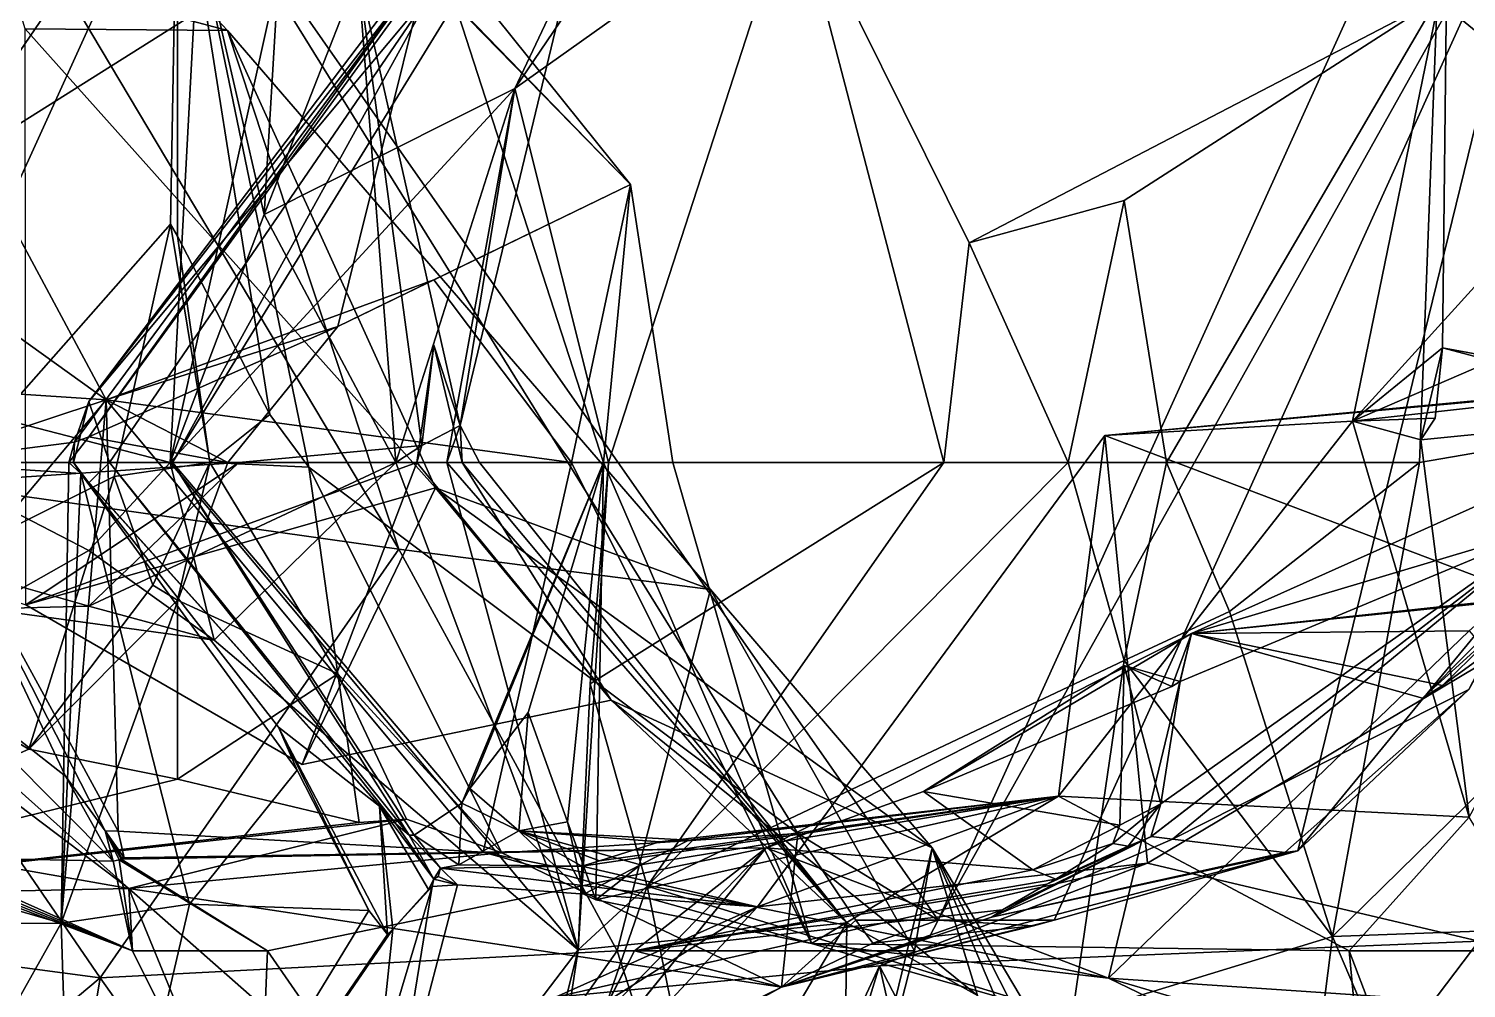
# Model space of a CAD drawing. Extents: x 290083 to 295691, y 4553739 to 4561622.
# Drawn here: x 294214.6 to 294267, y 4559386.6 to 4559421.6 of the extents above; entities that cross this region are included whole.
import ezdxf

# ---------------------------------------------------------------- set-up
doc = ezdxf.new("R2010")
doc.units = 0
doc.layers.add('Au_ppm_Pref_-_0_3', color=7, linetype='CONTINUOUS')

msp = doc.modelspace()

# ---------------------------------------------------------------- linework, layer by layer
at = {"layer": 'Au_ppm_Pref_-_0_3'}
for points in [[(294215.853, 4559423.183, 1800.197), (294221.823, 4559421.586, 1805.555), (294210.916, 4559433.19, 1805.555)], [(294221.823, 4559421.586, 1805.555), (294214.439, 4559421.644, 1810.404), (294210.916, 4559433.19, 1805.555)], [(294220, 4559428.816, 1906.658), (294206.838, 4559399.903, 1905.367), (294170, 4559428.816, 1916.379)], [(294220, 4559428.816, 1906.658), (294219.748, 4559414.523, 1904.804), (294206.838, 4559399.903, 1905.367)], [(294220, 4559428.816, 1906.658), (294220, 4559414.077, 1904.695), (294219.748, 4559414.523, 1904.804)], [(294224.793, 4559405.659, 1902.555), (294223.371, 4559407.579, 1903.114), (294220, 4559428.816, 1906.658)], [(294220, 4559428.816, 1906.658), (294223.371, 4559407.579, 1903.114), (294220, 4559414.077, 1904.695)], [(294220, 4559428.816, 1906.658), (294242.645, 4559392.284, 1896.98), (294224.793, 4559405.659, 1902.555)], [(294247.769, 4559389.131, 1895.47), (294242.645, 4559392.284, 1896.98), (294220, 4559428.816, 1906.658)], [(294220, 4559428.816, 1906.658), (294265.766, 4559428.816, 1895.47), (294247.769, 4559389.131, 1895.47)], [(294252.001, 4559389.131, 1894.571), (294247.769, 4559389.131, 1895.47), (294270, 4559428.816, 1894.435)], [(294247.769, 4559389.131, 1895.47), (294265.766, 4559428.816, 1895.47), (294270, 4559428.816, 1894.435)], [(294260.903, 4559391.661, 1892.913), (294252.001, 4559389.131, 1894.571), (294270, 4559428.816, 1894.435)], [(294270, 4559402.717, 1892.008), (294260.903, 4559391.661, 1892.913), (294270, 4559428.816, 1894.435)], [(294242.509, 4559426.713, 1834.443), (294232.314, 4559419.468, 1829.312), (294235.736, 4559405.824, 1832.247)], [(294232.314, 4559419.468, 1829.312), (294242.509, 4559426.713, 1834.443), (294235.141, 4559423.642, 1829.312)], [(294242.509, 4559426.713, 1834.443), (294235.736, 4559405.824, 1832.247), (294247.976, 4559405.824, 1835.251)], [(294265.99, 4559422.731, 1836.152), (294242.509, 4559426.713, 1834.443), (294248.899, 4559413.832, 1835.251)], [(294242.509, 4559426.713, 1834.443), (294247.976, 4559405.824, 1835.251), (294248.899, 4559413.832, 1835.251)], [(294266.178, 4559410.002, 1866.853), (294266.334, 4559424.13, 1871.13), (294262.899, 4559407.326, 1865.071)], [(294277.709, 4559423.642, 1864.4), (294262.899, 4559407.326, 1865.071), (294266.334, 4559424.13, 1871.13)], [(294274.899, 4559408.4, 1868.981), (294266.334, 4559424.13, 1871.13), (294266.178, 4559410.002, 1866.853)], [(294279.608, 4559407.946, 1870.254), (294266.334, 4559424.13, 1871.13), (294274.899, 4559408.4, 1868.981)], [(294291.969, 4559423.235, 1871.743), (294266.334, 4559424.13, 1871.13), (294279.608, 4559407.946, 1870.254)], [(294215.853, 4559423.183, 1800.197), (294192.94, 4559422.712, 1800.573), (294204.139, 4559406.035, 1799.879)], [(294215.853, 4559423.183, 1800.197), (294204.139, 4559406.035, 1799.879), (294228.086, 4559402.666, 1801.27)], [(294221.823, 4559421.586, 1805.555), (294215.853, 4559423.183, 1800.197), (294228.086, 4559402.666, 1801.27)], [(294228.864, 4559423.642, 1864.948), (294216.24, 4559406.565, 1864.948), (294216.764, 4559406.756, 1865.259)], [(294228.864, 4559423.642, 1864.948), (294216.764, 4559408.046, 1864.207), (294216.24, 4559406.565, 1864.948)], [(294228.864, 4559423.642, 1864.948), (294216.764, 4559406.756, 1865.259), (294229.047, 4559423.642, 1865.097)], [(294229.047, 4559423.642, 1865.097), (294216.764, 4559406.756, 1865.259), (294225.851, 4559410.79, 1870.887)], [(294228.864, 4559423.642, 1864.948), (294228.579, 4559423.642, 1864.578), (294216.764, 4559408.046, 1864.207)], [(294229.363, 4559423.13, 1864.777), (294216.764, 4559408.046, 1864.207), (294228.579, 4559423.642, 1864.578)], [(294223.691, 4559423.642, 1831.986), (294220.612, 4559422.189, 1835.398), (294219.735, 4559405.824, 1830.713)], [(294223.691, 4559423.642, 1831.986), (294219.735, 4559405.824, 1830.713), (294223.165, 4559414.877, 1829.312)], [(294223.691, 4559423.642, 1831.986), (294223.165, 4559414.877, 1829.312), (294221.15, 4559423.642, 1829.312)], [(294221.15, 4559423.642, 1829.312), (294223.165, 4559414.877, 1829.312), (294226.599, 4559423.642, 1828.009)], [(294226.599, 4559423.642, 1828.009), (294223.165, 4559414.877, 1829.312), (294227.974, 4559405.824, 1824.027)], [(294229.047, 4559423.642, 1865.097), (294225.851, 4559410.79, 1870.887), (294236.534, 4559415.965, 1870.887)], [(294230.317, 4559407.173, 1823.373), (294234.282, 4559423.642, 1826.993), (294226.599, 4559423.642, 1828.009)], [(294230.317, 4559407.173, 1823.373), (294226.599, 4559423.642, 1828.009), (294228.926, 4559406.442, 1823.373)], [(294226.599, 4559423.642, 1828.009), (294227.974, 4559405.824, 1824.027), (294228.926, 4559406.442, 1823.373)], [(294229.047, 4559423.642, 1865.097), (294236.534, 4559415.965, 1870.887), (294230.381, 4559423.642, 1865.428)], [(294230.124, 4559422.565, 1864.948), (294230.381, 4559423.642, 1865.428), (294236.534, 4559415.965, 1870.887)], [(294230.317, 4559407.173, 1823.373), (294232.314, 4559419.468, 1829.312), (294234.282, 4559423.642, 1826.993)], [(294234.282, 4559423.642, 1826.993), (294232.314, 4559419.468, 1829.312), (294235.141, 4559423.642, 1829.312)], [(294262.899, 4559407.326, 1865.071), (294277.709, 4559423.642, 1864.4), (294278.672, 4559414.149, 1860.25)], [(294282.9, 4559408.845, 1833.967), (294290.762, 4559423.642, 1837.019), (294265.99, 4559422.731, 1836.152)], [(294229.363, 4559423.13, 1864.777), (294217.516, 4559405.824, 1864.593), (294216.764, 4559408.046, 1864.207)], [(294229.363, 4559423.13, 1864.777), (294219.82, 4559405.824, 1864.948), (294217.516, 4559405.824, 1864.593)], [(294229.363, 4559423.13, 1864.777), (294230.124, 4559422.565, 1864.948), (294219.82, 4559405.824, 1864.948)], [(294248.899, 4559413.832, 1835.251), (294254.561, 4559415.387, 1838.439), (294265.99, 4559422.731, 1836.152)], [(294254.561, 4559415.387, 1838.439), (294256.103, 4559405.824, 1835.978), (294265.99, 4559422.731, 1836.152)], [(294265.99, 4559422.731, 1836.152), (294256.103, 4559405.824, 1835.978), (294265.342, 4559405.824, 1835.251)], [(294282.9, 4559408.845, 1833.967), (294265.99, 4559422.731, 1836.152), (294265.342, 4559405.824, 1835.251)], [(294201.913, 4559410.436, 1834.748), (294220.612, 4559422.189, 1835.398), (294204.113, 4559421.649, 1840.838)], [(294201.913, 4559410.436, 1834.748), (294219.735, 4559405.824, 1830.713), (294220.612, 4559422.189, 1835.398)], [(294230.124, 4559422.565, 1864.948), (294235.554, 4559405.824, 1867.969), (294219.82, 4559405.824, 1864.948)], [(294230.124, 4559422.565, 1864.948), (294236.534, 4559415.965, 1870.887), (294235.554, 4559405.824, 1867.969)], [(294229.419, 4559404.897, 1811.51), (294214.465, 4559400.635, 1817.395), (294214.439, 4559421.644, 1810.404)], [(294229.419, 4559404.897, 1811.51), (294214.439, 4559421.644, 1810.404), (294221.823, 4559421.586, 1805.555)], [(294229.419, 4559404.897, 1811.51), (294221.823, 4559421.586, 1805.555), (294239.458, 4559401.195, 1806.534)], [(294239.458, 4559401.195, 1806.534), (294221.823, 4559421.586, 1805.555), (294228.086, 4559402.666, 1801.27)], [(294217.393, 4559408.108, 1876.871), (294194.503, 4559409.634, 1875.82), (294198.917, 4559421.367, 1878.319)], [(294198.917, 4559421.367, 1878.319), (294210.23, 4559421.453, 1883.705), (294217.393, 4559408.108, 1876.871)], [(294217.393, 4559408.108, 1876.871), (294210.23, 4559421.453, 1883.705), (294210.491, 4559405.824, 1883.846)], [(294219.735, 4559405.824, 1830.713), (294235.736, 4559405.824, 1832.247), (294232.314, 4559419.468, 1829.312)], [(294219.735, 4559405.824, 1830.713), (294232.314, 4559419.468, 1829.312), (294223.165, 4559414.877, 1829.312)], [(294232.314, 4559419.468, 1829.312), (294227.974, 4559405.824, 1824.027), (294223.165, 4559414.877, 1829.312)], [(294232.314, 4559419.468, 1829.312), (294229.837, 4559405.824, 1823.596), (294227.974, 4559405.824, 1824.027)], [(294230.317, 4559407.173, 1823.373), (294229.837, 4559405.824, 1823.596), (294232.314, 4559419.468, 1829.312)], [(294229.363, 4559412.49, 1873.109), (294236.534, 4559415.965, 1870.887), (294225.851, 4559410.79, 1870.887)], [(294234.382, 4559405.824, 1873.253), (294236.534, 4559415.965, 1870.887), (294229.363, 4559412.49, 1873.109)], [(294234.382, 4559405.824, 1873.253), (294238.089, 4559405.824, 1870.887), (294236.534, 4559415.965, 1870.887)], [(294238.089, 4559405.824, 1870.887), (294235.554, 4559405.824, 1867.969), (294236.534, 4559415.965, 1870.887)], [(294254.561, 4559415.387, 1838.439), (294248.899, 4559413.832, 1835.251), (294252.515, 4559405.824, 1836.216)], [(294256.103, 4559405.824, 1835.978), (294254.561, 4559415.387, 1838.439), (294252.515, 4559405.824, 1836.216)], [(294219.748, 4559414.523, 1904.804), (294217.69, 4559405.309, 1903.977), (294206.838, 4559399.903, 1905.367)], [(294217.69, 4559405.309, 1903.977), (294219.748, 4559414.523, 1904.804), (294221.185, 4559405.824, 1902.668)], [(294221.185, 4559405.824, 1902.668), (294219.748, 4559414.523, 1904.804), (294220, 4559414.077, 1904.695)], [(294223.371, 4559407.579, 1903.114), (294221.185, 4559405.824, 1902.668), (294220, 4559414.077, 1904.695)], [(294248.899, 4559413.832, 1835.251), (294247.976, 4559405.824, 1835.251), (294252.515, 4559405.824, 1836.216)], [(294278.672, 4559414.149, 1860.25), (294277.533, 4559408.978, 1858.777), (294262.899, 4559407.326, 1865.071)], [(294217.393, 4559408.108, 1876.871), (294234.382, 4559405.824, 1873.253), (294229.363, 4559412.49, 1873.109)], [(294217.393, 4559408.108, 1876.871), (294229.363, 4559412.49, 1873.109), (294225.851, 4559410.79, 1870.887)], [(294221.839, 4559405.824, 1870.887), (294225.851, 4559410.79, 1870.887), (294216.764, 4559406.756, 1865.259)], [(294217.393, 4559408.108, 1876.871), (294225.851, 4559410.79, 1870.887), (294221.839, 4559405.824, 1870.887)], [(294201.913, 4559410.436, 1834.748), (294210.548, 4559405.824, 1832.242), (294219.735, 4559405.824, 1830.713)], [(294228.926, 4559406.442, 1823.373), (294228.74, 4559405.824, 1823.079), (294229.363, 4559410.108, 1821.945)], [(294229.363, 4559410.108, 1821.945), (294228.74, 4559405.824, 1823.079), (294230.39, 4559405.824, 1822.888)], [(294230.317, 4559407.173, 1823.373), (294228.926, 4559406.442, 1823.373), (294229.363, 4559410.108, 1821.945)], [(294230.317, 4559407.173, 1823.373), (294229.363, 4559410.108, 1821.945), (294230.39, 4559405.824, 1822.888)], [(294217.393, 4559408.108, 1876.871), (294204.164, 4559392.381, 1875.368), (294194.503, 4559409.634, 1875.82)], [(294265.914, 4559407.438, 1866.006), (294266.178, 4559410.002, 1866.853), (294262.899, 4559407.326, 1865.071)], [(294265.39, 4559406.646, 1865.996), (294275.159, 4559407.619, 1868.906), (294266.178, 4559410.002, 1866.853)], [(294266.178, 4559410.002, 1866.853), (294265.914, 4559407.438, 1866.006), (294265.39, 4559406.646, 1865.996)], [(294266.178, 4559410.002, 1866.853), (294275.159, 4559407.619, 1868.906), (294274.899, 4559408.4, 1868.981)], [(294278.699, 4559409.121, 1858.046), (294280.445, 4559409.306, 1857.525), (294253.852, 4559406.81, 1858.859)], [(294253.852, 4559406.81, 1858.859), (294280.445, 4559409.306, 1857.525), (294270.819, 4559400.385, 1854.74)], [(294253.852, 4559406.81, 1858.859), (294277.533, 4559408.978, 1858.777), (294278.699, 4559409.121, 1858.046)], [(294262.899, 4559407.326, 1865.071), (294277.533, 4559408.978, 1858.777), (294253.852, 4559406.81, 1858.859)], [(294257.019, 4559399.58, 1883.688), (294270.834, 4559401.073, 1884.398), (294277.285, 4559408.658, 1882.143)], [(294267.16, 4559399.684, 1878.873), (294257.019, 4559399.58, 1883.688), (294277.285, 4559408.658, 1882.143)], [(294282.9, 4559408.845, 1833.967), (294262.163, 4559388.531, 1833.909), (294280.159, 4559389.186, 1830.773)], [(294262.163, 4559388.531, 1833.909), (294282.9, 4559408.845, 1833.967), (294265.342, 4559405.824, 1835.251)], [(294217.393, 4559408.108, 1876.871), (294215.754, 4559389.017, 1870.749), (294204.164, 4559392.381, 1875.368)], [(294210.491, 4559405.824, 1883.846), (294217.841, 4559392.37, 1882.996), (294217.393, 4559408.108, 1876.871)], [(294217.393, 4559408.108, 1876.871), (294221.839, 4559405.824, 1870.887), (294215.754, 4559389.017, 1870.749)], [(294216.24, 4559406.565, 1864.948), (294216.764, 4559408.046, 1864.207), (294216.201, 4559405.824, 1864.683)], [(294216.764, 4559408.046, 1864.207), (294217.516, 4559405.824, 1864.593), (294216.201, 4559405.824, 1864.683)], [(294217.841, 4559392.37, 1882.996), (294231.16, 4559391.611, 1877.181), (294217.393, 4559408.108, 1876.871)], [(294217.393, 4559408.108, 1876.871), (294231.16, 4559391.611, 1877.181), (294234.382, 4559405.824, 1873.253)], [(294224.793, 4559405.659, 1902.555), (294221.185, 4559405.824, 1902.668), (294223.371, 4559407.579, 1903.114)], [(294265.39, 4559406.646, 1865.996), (294265.914, 4559407.438, 1866.006), (294262.899, 4559407.326, 1865.071)], [(294265.39, 4559406.646, 1865.996), (294267.16, 4559392.884, 1869.261), (294275.159, 4559407.619, 1868.906)], [(294230.317, 4559407.173, 1823.373), (294231.026, 4559405.824, 1823.373), (294229.837, 4559405.824, 1823.596)], [(294230.317, 4559407.173, 1823.373), (294230.39, 4559405.824, 1822.888), (294231.026, 4559405.824, 1823.373)], [(294267.16, 4559392.884, 1869.261), (294262.899, 4559407.326, 1865.071), (294252.16, 4559393.651, 1865.698)], [(294252.16, 4559393.651, 1865.698), (294262.899, 4559407.326, 1865.071), (294253.852, 4559406.81, 1858.859)], [(294267.16, 4559392.884, 1869.261), (294265.39, 4559406.646, 1865.996), (294262.899, 4559407.326, 1865.071)], [(294216.24, 4559406.565, 1864.948), (294210.362, 4559405.824, 1864.948), (294216.041, 4559405.824, 1865.289)], [(294216.24, 4559406.565, 1864.948), (294216.201, 4559405.824, 1864.683), (294210.362, 4559405.824, 1864.948)], [(294221.839, 4559405.824, 1870.887), (294216.764, 4559406.756, 1865.259), (294216.041, 4559405.824, 1865.289)], [(294216.24, 4559406.565, 1864.948), (294216.041, 4559405.824, 1865.289), (294216.764, 4559406.756, 1865.259)], [(294227.974, 4559405.824, 1824.027), (294222.24, 4559405.824, 1823.373), (294228.926, 4559406.442, 1823.373)], [(294228.926, 4559406.442, 1823.373), (294222.24, 4559405.824, 1823.373), (294228.74, 4559405.824, 1823.079)], [(294252.16, 4559393.651, 1865.698), (294253.852, 4559406.81, 1858.859), (294241.179, 4559389.614, 1859.22)], [(294241.179, 4559389.614, 1859.22), (294253.852, 4559406.81, 1858.859), (294255.413, 4559391.202, 1852.723)], [(294253.852, 4559406.81, 1858.859), (294270.819, 4559400.385, 1854.74), (294255.413, 4559391.202, 1852.723)], [(294217.184, 4559387.029, 1801.915), (294204.139, 4559406.035, 1799.879), (294193.066, 4559390.225, 1801.063)], [(294217.184, 4559387.029, 1801.915), (294228.086, 4559402.666, 1801.27), (294204.139, 4559406.035, 1799.879)], [(294216.764, 4559400.582, 1827.565), (294202.956, 4559404.528, 1823.378), (294222.24, 4559405.824, 1823.373)], [(294222.24, 4559405.824, 1823.373), (294202.956, 4559404.528, 1823.378), (294214.465, 4559400.635, 1817.395)], [(294215.914, 4559394.382, 1883.693), (294210.491, 4559405.824, 1883.846), (294209.816, 4559399.144, 1885.735)], [(294216.477, 4559405.419, 1864.948), (294216.041, 4559405.824, 1865.289), (294210.362, 4559405.824, 1864.948)], [(294210.362, 4559405.824, 1864.948), (294216.201, 4559405.824, 1864.683), (294216.477, 4559405.419, 1864.948)], [(294210.491, 4559405.824, 1883.846), (294215.914, 4559394.382, 1883.693), (294217.362, 4559392.386, 1883.407)], [(294210.491, 4559405.824, 1883.846), (294217.362, 4559392.386, 1883.407), (294217.841, 4559392.37, 1882.996)], [(294219.735, 4559405.824, 1830.713), (294210.548, 4559405.824, 1832.242), (294216.764, 4559402.616, 1830.381)], [(294210.548, 4559405.824, 1832.242), (294212.991, 4559400.488, 1829.312), (294216.764, 4559402.616, 1830.381)], [(294222.24, 4559405.824, 1823.373), (294214.465, 4559400.635, 1817.395), (294228.74, 4559405.824, 1823.079)], [(294228.74, 4559405.824, 1823.079), (294214.465, 4559400.635, 1817.395), (294224.551, 4559394.811, 1817.433)], [(294221.839, 4559405.824, 1870.887), (294216.041, 4559405.824, 1865.289), (294215.754, 4559389.017, 1870.749)], [(294216.041, 4559405.824, 1865.289), (294216.477, 4559405.419, 1864.948), (294215.754, 4559389.017, 1870.749)], [(294220.444, 4559389.716, 1868.529), (294215.754, 4559389.017, 1870.749), (294216.477, 4559405.419, 1864.948)], [(294216.477, 4559405.419, 1864.948), (294216.201, 4559405.824, 1864.683), (294216.764, 4559405.084, 1864.701)], [(294217.516, 4559405.824, 1864.593), (294216.764, 4559405.084, 1864.701), (294216.201, 4559405.824, 1864.683)], [(294224.375, 4559394.602, 1865.227), (294220.444, 4559389.716, 1868.529), (294216.477, 4559405.419, 1864.948)], [(294223.687, 4559396.169, 1864.994), (294224.375, 4559394.602, 1865.227), (294216.477, 4559405.419, 1864.948)], [(294227.375, 4559393.292, 1864.396), (294223.687, 4559396.169, 1864.994), (294216.477, 4559405.419, 1864.948)], [(294227.542, 4559393.124, 1864.382), (294227.375, 4559393.292, 1864.396), (294216.477, 4559405.419, 1864.948)], [(294227.542, 4559393.124, 1864.382), (294216.477, 4559405.419, 1864.948), (294216.764, 4559405.084, 1864.701)], [(294217.516, 4559405.824, 1864.593), (294227.988, 4559392.626, 1864.333), (294216.764, 4559405.084, 1864.701)], [(294219.735, 4559405.824, 1830.713), (294216.764, 4559402.616, 1830.381), (294221.346, 4559399.343, 1829.312)], [(294221.346, 4559399.343, 1829.312), (294216.764, 4559400.582, 1827.565), (294227.974, 4559405.824, 1824.027)], [(294216.764, 4559400.582, 1827.565), (294222.24, 4559405.824, 1823.373), (294227.974, 4559405.824, 1824.027)], [(294217.516, 4559405.824, 1864.593), (294228.463, 4559392.224, 1864.31), (294227.988, 4559392.626, 1864.333)], [(294228.463, 4559392.224, 1864.31), (294217.516, 4559405.824, 1864.593), (294219.82, 4559405.824, 1864.948)], [(294219.1, 4559401.352, 1903.176), (294217.69, 4559405.309, 1903.977), (294221.185, 4559405.824, 1902.668)], [(294220, 4559400.804, 1902.928), (294219.1, 4559401.352, 1903.176), (294221.185, 4559405.824, 1902.668)], [(294219.735, 4559405.824, 1830.713), (294221.346, 4559399.343, 1829.312), (294234.63, 4559388.048, 1829.771)], [(294219.735, 4559405.824, 1830.713), (294234.63, 4559388.048, 1829.771), (294235.736, 4559405.824, 1832.247)], [(294228.463, 4559392.224, 1864.31), (294219.82, 4559405.824, 1864.948), (294228.64, 4559392.233, 1864.339)], [(294228.64, 4559392.233, 1864.339), (294219.82, 4559405.824, 1864.948), (294230.382, 4559393.394, 1864.87)], [(294219.82, 4559405.824, 1864.948), (294235.554, 4559405.824, 1867.969), (294230.382, 4559393.394, 1864.87)], [(294225.855, 4559398.112, 1901.325), (294220, 4559400.804, 1902.928), (294221.185, 4559405.824, 1902.668)], [(294224.793, 4559405.659, 1902.555), (294225.855, 4559398.112, 1901.325), (294221.185, 4559405.824, 1902.668)], [(294234.63, 4559388.048, 1829.771), (294221.346, 4559399.343, 1829.312), (294227.974, 4559405.824, 1824.027)], [(294228.74, 4559405.824, 1823.079), (294224.551, 4559394.811, 1817.433), (294235.832, 4559397.155, 1817.433)], [(294242.645, 4559392.284, 1896.98), (294231.838, 4559391.587, 1899.184), (294224.793, 4559405.659, 1902.555)], [(294224.793, 4559405.659, 1902.555), (294231.838, 4559391.587, 1899.184), (294225.855, 4559398.112, 1901.325)], [(294234.63, 4559388.048, 1829.771), (294227.974, 4559405.824, 1824.027), (294229.837, 4559405.824, 1823.596)], [(294228.74, 4559405.824, 1823.079), (294235.832, 4559397.155, 1817.433), (294230.39, 4559405.824, 1822.888)], [(294234.63, 4559388.048, 1829.771), (294229.837, 4559405.824, 1823.596), (294244.436, 4559389.034, 1823.57)], [(294229.837, 4559405.824, 1823.596), (294231.026, 4559405.824, 1823.373), (294244.436, 4559389.034, 1823.57)], [(294235.554, 4559405.824, 1867.969), (294230.676, 4559393.935, 1865.04), (294230.382, 4559393.394, 1864.87)], [(294230.39, 4559405.824, 1822.888), (294235.832, 4559397.155, 1817.433), (294244.436, 4559389.034, 1823.57)], [(294231.026, 4559405.824, 1823.373), (294230.39, 4559405.824, 1822.888), (294244.436, 4559389.034, 1823.57)], [(294235.554, 4559405.824, 1867.969), (294232.801, 4559396.703, 1866.226), (294230.676, 4559393.935, 1865.04)], [(294231.16, 4559391.611, 1877.181), (294243.148, 4559388.275, 1871.185), (294234.382, 4559405.824, 1873.253)], [(294232.801, 4559396.703, 1866.226), (294235.554, 4559405.824, 1867.969), (294234.243, 4559392.711, 1866.812)], [(294234.243, 4559392.711, 1866.812), (294235.554, 4559405.824, 1867.969), (294235.27, 4559389.867, 1867.23)], [(294238.089, 4559405.824, 1870.887), (294234.382, 4559405.824, 1873.253), (294243.148, 4559388.275, 1871.185)], [(294235.069, 4559397.754, 1835.251), (294235.736, 4559405.824, 1832.247), (294234.63, 4559388.048, 1829.771)], [(294237.15, 4559390.372, 1836.479), (294247.976, 4559405.824, 1835.251), (294235.069, 4559397.754, 1835.251)], [(294235.069, 4559397.754, 1835.251), (294247.976, 4559405.824, 1835.251), (294235.736, 4559405.824, 1832.247)], [(294235.554, 4559405.824, 1867.969), (294243.148, 4559388.275, 1871.185), (294235.27, 4559389.867, 1867.23)], [(294235.554, 4559405.824, 1867.969), (294238.089, 4559405.824, 1870.887), (294243.148, 4559388.275, 1871.185)], [(294237.15, 4559390.372, 1836.479), (294254.561, 4559398.6, 1837.659), (294252.515, 4559405.824, 1836.216)], [(294237.15, 4559390.372, 1836.479), (294252.515, 4559405.824, 1836.216), (294247.976, 4559405.824, 1835.251)], [(294256.103, 4559405.824, 1835.978), (294252.515, 4559405.824, 1836.216), (294254.561, 4559398.6, 1837.659)], [(294256.103, 4559405.824, 1835.978), (294254.561, 4559398.6, 1837.659), (294258.404, 4559400.389, 1835.251)], [(294256.103, 4559405.824, 1835.978), (294258.404, 4559400.389, 1835.251), (294265.342, 4559405.824, 1835.251)], [(294262.163, 4559388.531, 1833.909), (294265.342, 4559405.824, 1835.251), (294258.404, 4559400.389, 1835.251)], [(294201.856, 4559404.886, 1893.964), (294218.223, 4559390.278, 1894.499), (294208.808, 4559397.396, 1893.312)], [(294202.317, 4559389.947, 1900.535), (294218.223, 4559390.278, 1894.499), (294201.856, 4559404.886, 1893.964)], [(294214.576, 4559395.372, 1903.259), (294206.838, 4559399.903, 1905.367), (294217.69, 4559405.309, 1903.977)], [(294229.419, 4559404.897, 1811.51), (294224.551, 4559394.811, 1817.433), (294214.465, 4559400.635, 1817.395)], [(294217.69, 4559405.309, 1903.977), (294219.1, 4559401.352, 1903.176), (294214.576, 4559395.372, 1903.259)], [(294227.988, 4559392.626, 1864.333), (294227.542, 4559393.124, 1864.382), (294216.764, 4559405.084, 1864.701)], [(294229.419, 4559404.897, 1811.51), (294235.832, 4559397.155, 1817.433), (294224.551, 4559394.811, 1817.433)], [(294229.419, 4559404.897, 1811.51), (294247.551, 4559391.77, 1811.433), (294235.832, 4559397.155, 1817.433)], [(294229.419, 4559404.897, 1811.51), (294239.458, 4559401.195, 1806.534), (294247.551, 4559391.77, 1811.433)], [(294216.764, 4559400.582, 1827.565), (294212.991, 4559400.488, 1829.312), (294202.956, 4559404.528, 1823.378)], [(294255.9, 4559393.372, 1888.43), (294255.53, 4559392.17, 1889.242), (294270.272, 4559403.539, 1889.384)], [(294270.272, 4559403.539, 1889.384), (294255.53, 4559392.17, 1889.242), (294255.545, 4559392.176, 1889.246)], [(294270.272, 4559403.539, 1889.384), (294255.545, 4559392.176, 1889.246), (294256.321, 4559392.085, 1889.791)], [(294256.605, 4559397.834, 1884.953), (294255.9, 4559393.372, 1888.43), (294270.272, 4559403.539, 1889.384)], [(294270.272, 4559403.539, 1889.384), (294256.321, 4559392.085, 1889.791), (294267.138, 4559397.546, 1892.135)], [(294257.019, 4559399.58, 1883.688), (294256.605, 4559397.834, 1884.953), (294270.272, 4559403.539, 1889.384)], [(294257.019, 4559399.58, 1883.688), (294270.272, 4559403.539, 1889.384), (294269.03, 4559400.831, 1887.907)], [(294270, 4559402.717, 1892.008), (294267.138, 4559397.546, 1892.135), (294260.903, 4559391.661, 1892.913)], [(294212.991, 4559400.488, 1829.312), (294221.346, 4559399.343, 1829.312), (294216.764, 4559402.616, 1830.381)], [(294217.184, 4559387.029, 1801.915), (294236.054, 4559388.006, 1802.4), (294228.086, 4559402.666, 1801.27)], [(294239.458, 4559401.195, 1806.534), (294228.086, 4559402.666, 1801.27), (294236.054, 4559388.006, 1802.4)], [(294219.1, 4559401.352, 1903.176), (294220, 4559400.804, 1902.928), (294214.576, 4559395.372, 1903.259)], [(294246.908, 4559388.006, 1805.555), (294239.458, 4559401.195, 1806.534), (294236.054, 4559388.006, 1802.4)], [(294246.908, 4559388.006, 1805.555), (294247.551, 4559391.77, 1811.433), (294239.458, 4559401.195, 1806.534)], [(294220, 4559394.267, 1902.058), (294214.576, 4559395.372, 1903.259), (294220, 4559400.804, 1902.928)], [(294220, 4559400.804, 1902.928), (294225.855, 4559398.112, 1901.325), (294220, 4559394.267, 1902.058)], [(294257.019, 4559399.58, 1883.688), (294266.185, 4559397.683, 1885.243), (294270.834, 4559401.073, 1884.398)], [(294269.03, 4559400.831, 1887.907), (294265.455, 4559397.229, 1885.347), (294257.019, 4559399.58, 1883.688)], [(294265.455, 4559397.229, 1885.347), (294269.03, 4559400.831, 1887.907), (294269.221, 4559400.66, 1887.236)], [(294266.185, 4559397.683, 1885.243), (294265.455, 4559397.229, 1885.347), (294269.221, 4559400.66, 1887.236)], [(294269.221, 4559400.66, 1887.236), (294270.834, 4559401.073, 1884.398), (294266.185, 4559397.683, 1885.243)], [(294212.991, 4559400.488, 1829.312), (294216.764, 4559400.582, 1827.565), (294221.346, 4559399.343, 1829.312)], [(294262.163, 4559388.531, 1833.909), (294258.404, 4559400.389, 1835.251), (294254.561, 4559398.6, 1837.659)], [(294255.413, 4559391.202, 1852.723), (294270.819, 4559400.385, 1854.74), (294267.506, 4559388.364, 1846.776)], [(294214.576, 4559395.372, 1903.259), (294202.317, 4559389.947, 1900.535), (294206.838, 4559399.903, 1905.367)], [(294241.492, 4559391.768, 1882.992), (294247.241, 4559393.827, 1883.912), (294257.019, 4559399.58, 1883.688)], [(294241.492, 4559391.768, 1882.992), (294257.019, 4559399.58, 1883.688), (294253.985, 4559387.018, 1876.938)], [(294247.241, 4559393.827, 1883.912), (294256.295, 4559397.651, 1884.9), (294257.019, 4559399.58, 1883.688)], [(294253.985, 4559387.018, 1876.938), (294267.16, 4559399.684, 1878.873), (294279.41, 4559385.292, 1878.044)], [(294253.985, 4559387.018, 1876.938), (294257.019, 4559399.58, 1883.688), (294267.16, 4559399.684, 1878.873)], [(294257.019, 4559399.58, 1883.688), (294256.295, 4559397.651, 1884.9), (294256.605, 4559397.834, 1884.953)], [(294257.019, 4559399.58, 1883.688), (294265.455, 4559397.229, 1885.347), (294266.185, 4559397.683, 1885.243)], [(294215.914, 4559394.382, 1883.693), (294209.816, 4559399.144, 1885.735), (294217.651, 4559391.284, 1883.697)], [(294210.182, 4559391.444, 1888.108), (294217.651, 4559391.284, 1883.697), (294209.816, 4559399.144, 1885.735)], [(294237.15, 4559390.372, 1836.479), (294252.668, 4559385.624, 1839.504), (294254.561, 4559398.6, 1837.659)], [(294262.163, 4559388.531, 1833.909), (294254.561, 4559398.6, 1837.659), (294252.668, 4559385.624, 1839.504)], [(294226.639, 4559392.697, 1900.437), (294220, 4559394.267, 1902.058), (294225.855, 4559398.112, 1901.325)], [(294225.855, 4559398.112, 1901.325), (294231.838, 4559391.587, 1899.184), (294228.356, 4559392.807, 1900.087)], [(294228.356, 4559392.807, 1900.087), (294226.639, 4559392.697, 1900.437), (294225.855, 4559398.112, 1901.325)], [(294254.561, 4559398.415, 1885.235), (294247.241, 4559393.827, 1883.912), (294254.397, 4559392.595, 1888.076)], [(294247.241, 4559393.827, 1883.912), (294254.561, 4559398.415, 1885.235), (294256.295, 4559397.651, 1884.9)], [(294254.397, 4559392.595, 1888.076), (294255.9, 4559393.372, 1888.43), (294254.561, 4559398.415, 1885.235)], [(294256.295, 4559397.651, 1884.9), (294254.561, 4559398.415, 1885.235), (294256.605, 4559397.834, 1884.953)], [(294256.605, 4559397.834, 1884.953), (294254.561, 4559398.415, 1885.235), (294255.9, 4559393.372, 1888.43)], [(294235.069, 4559397.754, 1835.251), (294234.63, 4559388.048, 1829.771), (294237.15, 4559390.372, 1836.479)], [(294256.321, 4559392.085, 1889.791), (294260.427, 4559391.602, 1892.669), (294267.138, 4559397.546, 1892.135)], [(294260.903, 4559391.661, 1892.913), (294267.138, 4559397.546, 1892.135), (294260.427, 4559391.602, 1892.669)], [(294208.808, 4559397.396, 1893.312), (294218.223, 4559390.278, 1894.499), (294210.054, 4559391.716, 1890.225)], [(294249.212, 4559386.377, 1817.523), (294244.436, 4559389.034, 1823.57), (294235.832, 4559397.155, 1817.433)], [(294235.832, 4559397.155, 1817.433), (294247.551, 4559391.77, 1811.433), (294249.212, 4559386.377, 1817.523)], [(294232.462, 4559392.388, 1864.948), (294230.676, 4559393.935, 1865.04), (294232.801, 4559396.703, 1866.226)], [(294232.462, 4559392.388, 1864.948), (294232.801, 4559396.703, 1866.226), (294234.243, 4559392.711, 1866.812)], [(294224.375, 4559394.602, 1865.227), (294223.687, 4559396.169, 1864.994), (294226.991, 4559389.478, 1865.01)], [(294223.687, 4559396.169, 1864.994), (294227.673, 4559388.602, 1864.35), (294226.991, 4559389.478, 1865.01)], [(294227.375, 4559393.292, 1864.396), (294227.673, 4559388.602, 1864.35), (294223.687, 4559396.169, 1864.994)], [(294202.317, 4559389.947, 1900.535), (294214.576, 4559395.372, 1903.259), (294220, 4559394.267, 1902.058)], [(294215.914, 4559394.382, 1883.693), (294217.651, 4559391.284, 1883.697), (294217.362, 4559392.386, 1883.407)], [(294220.444, 4559389.716, 1868.529), (294224.375, 4559394.602, 1865.227), (294226.991, 4559389.478, 1865.01)], [(294226.639, 4559392.697, 1900.437), (294202.317, 4559389.947, 1900.535), (294220, 4559394.267, 1902.058)], [(294230.382, 4559393.394, 1864.87), (294230.676, 4559393.935, 1865.04), (294232.462, 4559392.388, 1864.948)], [(294247.241, 4559393.827, 1883.912), (294241.492, 4559391.768, 1882.992), (294251.224, 4559390.97, 1887.956)], [(294254.397, 4559392.595, 1888.076), (294247.241, 4559393.827, 1883.912), (294251.224, 4559390.97, 1887.956)], [(294227.859, 4559388.797, 1864.319), (294227.673, 4559388.602, 1864.35), (294227.375, 4559393.292, 1864.396)], [(294229.161, 4559390.243, 1864.107), (294227.859, 4559388.797, 1864.319), (294227.375, 4559393.292, 1864.396)], [(294229.363, 4559390.628, 1864.074), (294229.161, 4559390.243, 1864.107), (294227.375, 4559393.292, 1864.396)], [(294227.375, 4559393.292, 1864.396), (294227.542, 4559393.124, 1864.382), (294227.988, 4559392.626, 1864.333)], [(294227.375, 4559393.292, 1864.396), (294227.988, 4559392.626, 1864.333), (294229.363, 4559390.628, 1864.074)], [(294228.64, 4559392.233, 1864.339), (294230.382, 4559393.394, 1864.87), (294230.275, 4559391.146, 1864.331)], [(294230.275, 4559391.146, 1864.331), (294230.382, 4559393.394, 1864.87), (294232.462, 4559392.388, 1864.948)], [(294235.408, 4559391.296, 1863.741), (294252.16, 4559393.651, 1865.698), (294234.763, 4559391.093, 1863.431)], [(294234.763, 4559391.093, 1863.431), (294252.16, 4559393.651, 1865.698), (294241.179, 4559389.614, 1859.22)], [(294235.27, 4559389.867, 1867.23), (294252.16, 4559393.651, 1865.698), (294236.903, 4559391.143, 1865.815)], [(294243.148, 4559388.275, 1871.185), (294252.16, 4559393.651, 1865.698), (294235.27, 4559389.867, 1867.23)], [(294237.593, 4559391.986, 1864.794), (294252.16, 4559393.651, 1865.698), (294235.408, 4559391.296, 1863.741)], [(294236.903, 4559391.143, 1865.815), (294252.16, 4559393.651, 1865.698), (294238.665, 4559392.046, 1864.948)], [(294238.665, 4559392.046, 1864.948), (294252.16, 4559393.651, 1865.698), (294237.593, 4559391.986, 1864.794)], [(294243.148, 4559388.275, 1871.185), (294262.769, 4559388.006, 1868.817), (294252.16, 4559393.651, 1865.698)], [(294267.16, 4559392.884, 1869.261), (294252.16, 4559393.651, 1865.698), (294262.769, 4559388.006, 1868.817)], [(294254.397, 4559392.595, 1888.076), (294254.145, 4559391.924, 1888.497), (294255.9, 4559393.372, 1888.43)], [(294255.9, 4559393.372, 1888.43), (294254.145, 4559391.924, 1888.497), (294254.703, 4559391.822, 1888.976)], [(294255.9, 4559393.372, 1888.43), (294254.703, 4559391.822, 1888.976), (294255.53, 4559392.17, 1889.242)], [(294202.317, 4559389.947, 1900.535), (294226.639, 4559392.697, 1900.437), (294228.356, 4559392.807, 1900.087)], [(294202.317, 4559389.947, 1900.535), (294228.356, 4559392.807, 1900.087), (294218.223, 4559390.278, 1894.499)], [(294218.223, 4559390.278, 1894.499), (294228.356, 4559392.807, 1900.087), (294231.838, 4559391.587, 1899.184)], [(294267.16, 4559392.884, 1869.261), (294262.769, 4559388.006, 1868.817), (294270.116, 4559388.006, 1869.494)], [(294215.754, 4559389.017, 1870.749), (294191.012, 4559388.933, 1870.056), (294204.164, 4559392.381, 1875.368)], [(294217.362, 4559392.386, 1883.407), (294217.878, 4559391.333, 1883.475), (294217.944, 4559391.349, 1883.409)], [(294217.362, 4559392.386, 1883.407), (294217.651, 4559391.284, 1883.697), (294217.878, 4559391.333, 1883.475)], [(294217.362, 4559392.386, 1883.407), (294218.052, 4559391.399, 1883.29), (294217.841, 4559392.37, 1882.996)], [(294217.362, 4559392.386, 1883.407), (294217.957, 4559391.398, 1883.374), (294218.052, 4559391.399, 1883.29)], [(294217.362, 4559392.386, 1883.407), (294217.944, 4559391.349, 1883.409), (294217.957, 4559391.398, 1883.374)], [(294217.841, 4559392.37, 1882.996), (294218.052, 4559391.399, 1883.29), (294231.16, 4559391.611, 1877.181)], [(294227.988, 4559392.626, 1864.333), (294228.463, 4559392.224, 1864.31), (294229.363, 4559390.628, 1864.074)], [(294228.463, 4559392.224, 1864.31), (294228.64, 4559392.233, 1864.339), (294229.601, 4559391.027, 1864.203)], [(294228.463, 4559392.224, 1864.31), (294229.601, 4559391.027, 1864.203), (294229.363, 4559390.628, 1864.074)], [(294229.601, 4559391.027, 1864.203), (294228.64, 4559392.233, 1864.339), (294230.275, 4559391.146, 1864.331)], [(294230.275, 4559391.146, 1864.331), (294232.462, 4559392.388, 1864.948), (294234.763, 4559391.093, 1863.431)], [(294231.838, 4559391.587, 1899.184), (294242.645, 4559392.284, 1896.98), (294242.049, 4559386.685, 1894.75)], [(294234.243, 4559392.711, 1866.812), (294234.831, 4559390.081, 1866.834), (294232.462, 4559392.388, 1864.948)], [(294232.462, 4559392.388, 1864.948), (294235.408, 4559391.296, 1863.741), (294234.763, 4559391.093, 1863.431)], [(294232.462, 4559392.388, 1864.948), (294237.593, 4559391.986, 1864.794), (294235.408, 4559391.296, 1863.741)], [(294232.462, 4559392.388, 1864.948), (294238.665, 4559392.046, 1864.948), (294237.593, 4559391.986, 1864.794)], [(294236.903, 4559391.143, 1865.815), (294232.462, 4559392.388, 1864.948), (294234.831, 4559390.081, 1866.834)], [(294232.462, 4559392.388, 1864.948), (294236.903, 4559391.143, 1865.815), (294238.665, 4559392.046, 1864.948)], [(294234.243, 4559392.711, 1866.812), (294235.27, 4559389.867, 1867.23), (294234.831, 4559390.081, 1866.834)], [(294242.049, 4559386.685, 1894.75), (294242.645, 4559392.284, 1896.98), (294244.767, 4559389.131, 1896.109)], [(294247.769, 4559389.131, 1895.47), (294244.767, 4559389.131, 1896.109), (294242.645, 4559392.284, 1896.98)], [(294251.224, 4559390.97, 1887.956), (294254.145, 4559391.924, 1888.497), (294254.397, 4559392.595, 1888.076)], [(294210.182, 4559391.444, 1888.108), (294208.374, 4559391.766, 1888.705), (294218.362, 4559388.006, 1888.705)], [(294208.374, 4559391.766, 1888.705), (294209.253, 4559391.615, 1889.174), (294218.362, 4559388.006, 1888.705)], [(294209.253, 4559391.615, 1889.174), (294210.054, 4559391.716, 1890.225), (294218.362, 4559388.006, 1888.705)], [(294218.362, 4559388.006, 1888.705), (294210.054, 4559391.716, 1890.225), (294218.223, 4559390.278, 1894.499)], [(294241.492, 4559391.768, 1882.992), (294217.957, 4559391.398, 1883.374), (294217.944, 4559391.349, 1883.409)], [(294241.492, 4559391.768, 1882.992), (294217.944, 4559391.349, 1883.409), (294223.285, 4559388.006, 1885.84)], [(294217.957, 4559391.398, 1883.374), (294241.492, 4559391.768, 1882.992), (294218.052, 4559391.399, 1883.29)], [(294218.052, 4559391.399, 1883.29), (294241.492, 4559391.768, 1882.992), (294231.16, 4559391.611, 1877.181)], [(294241.492, 4559391.768, 1882.992), (294223.285, 4559388.006, 1885.84), (294229.363, 4559379.248, 1885.786)], [(294241.492, 4559391.768, 1882.992), (294229.363, 4559379.248, 1885.786), (294233.552, 4559381.993, 1888.676)], [(294241.492, 4559391.768, 1882.992), (294253.985, 4559387.018, 1876.938), (294231.16, 4559391.611, 1877.181)], [(294233.61, 4559382.04, 1888.694), (294241.492, 4559391.768, 1882.992), (294233.552, 4559381.993, 1888.676)], [(294241.492, 4559391.768, 1882.992), (294233.61, 4559382.04, 1888.694), (294236.68, 4559388.006, 1888.705)], [(294251.224, 4559390.97, 1887.956), (294241.492, 4559391.768, 1882.992), (294236.68, 4559388.006, 1888.705)], [(294247.551, 4559391.77, 1811.433), (294242.098, 4559369.323, 1805.324), (294254.561, 4559375.204, 1809.822)], [(294247.551, 4559391.77, 1811.433), (294246.908, 4559388.006, 1805.555), (294242.098, 4559369.323, 1805.324)], [(294247.551, 4559391.77, 1811.433), (294257.726, 4559374.664, 1811.494), (294254.561, 4559378.007, 1814.1)], [(294247.551, 4559391.77, 1811.433), (294254.561, 4559378.007, 1814.1), (294249.212, 4559386.377, 1817.523)], [(294257.726, 4559374.664, 1811.494), (294247.551, 4559391.77, 1811.433), (294254.561, 4559375.204, 1809.822)], [(294249.714, 4559389.239, 1891.683), (294255.545, 4559392.176, 1889.246), (294250.124, 4559389.511, 1890.924)], [(294249.714, 4559389.239, 1891.683), (294256.321, 4559392.085, 1889.791), (294255.545, 4559392.176, 1889.246)], [(294256.321, 4559392.085, 1889.791), (294249.714, 4559389.239, 1891.683), (294260.427, 4559391.602, 1892.669)], [(294255.545, 4559392.176, 1889.246), (294251.74, 4559390.447, 1889.164), (294250.124, 4559389.511, 1890.924)], [(294254.145, 4559391.924, 1888.497), (294251.224, 4559390.97, 1887.956), (294252.065, 4559390.622, 1888.935)], [(294251.74, 4559390.447, 1889.164), (294255.545, 4559392.176, 1889.246), (294255.53, 4559392.17, 1889.242)], [(294255.53, 4559392.17, 1889.242), (294254.703, 4559391.822, 1888.976), (294251.74, 4559390.447, 1889.164)], [(294254.703, 4559391.822, 1888.976), (294252.065, 4559390.622, 1888.935), (294251.74, 4559390.447, 1889.164)], [(294254.145, 4559391.924, 1888.497), (294252.065, 4559390.622, 1888.935), (294254.703, 4559391.822, 1888.976)], [(294217.651, 4559391.284, 1883.697), (294210.182, 4559391.444, 1888.108), (294218.362, 4559388.006, 1888.705)], [(294217.878, 4559391.333, 1883.475), (294217.651, 4559391.284, 1883.697), (294218.362, 4559388.006, 1888.705)], [(294223.285, 4559388.006, 1885.84), (294217.944, 4559391.349, 1883.409), (294217.878, 4559391.333, 1883.475)], [(294223.285, 4559388.006, 1885.84), (294217.878, 4559391.333, 1883.475), (294218.362, 4559388.006, 1888.705)], [(294231.838, 4559391.587, 1899.184), (294242.049, 4559386.685, 1894.75), (294218.223, 4559390.278, 1894.499)], [(294230.275, 4559391.146, 1864.331), (294234.763, 4559391.093, 1863.431), (294229.601, 4559391.027, 1864.203)], [(294243.148, 4559388.275, 1871.185), (294231.16, 4559391.611, 1877.181), (294253.985, 4559387.018, 1876.938)], [(294241.179, 4559389.614, 1859.22), (294255.413, 4559391.202, 1852.723), (294233.806, 4559386.321, 1854.061)], [(294255.413, 4559391.202, 1852.723), (294245.625, 4559387.458, 1847.759), (294233.806, 4559386.321, 1854.061)], [(294249.714, 4559389.239, 1891.683), (294242.049, 4559386.685, 1894.75), (294260.903, 4559391.661, 1892.913)], [(294260.903, 4559391.661, 1892.913), (294242.049, 4559386.685, 1894.75), (294252.001, 4559389.131, 1894.571)], [(294255.413, 4559391.202, 1852.723), (294267.506, 4559388.364, 1846.776), (294245.625, 4559387.458, 1847.759)], [(294260.427, 4559391.602, 1892.669), (294249.714, 4559389.239, 1891.683), (294260.903, 4559391.661, 1892.913)], [(294229.161, 4559390.243, 1864.107), (294229.363, 4559390.628, 1864.074), (294229.294, 4559390.354, 1864.07)], [(294229.294, 4559390.354, 1864.07), (294229.363, 4559390.628, 1864.074), (294230.219, 4559390.421, 1863.739)], [(294229.601, 4559391.027, 1864.203), (294229.52, 4559390.717, 1864.118), (294229.363, 4559390.628, 1864.074)], [(294230.219, 4559390.421, 1863.739), (294229.363, 4559390.628, 1864.074), (294229.52, 4559390.717, 1864.118)], [(294229.52, 4559390.717, 1864.118), (294229.601, 4559391.027, 1864.203), (294230.219, 4559390.421, 1863.739)], [(294229.601, 4559391.027, 1864.203), (294234.763, 4559391.093, 1863.431), (294241.179, 4559389.614, 1859.22)], [(294229.601, 4559391.027, 1864.203), (294241.179, 4559389.614, 1859.22), (294230.219, 4559390.421, 1863.739)], [(294234.831, 4559390.081, 1866.834), (294235.27, 4559389.867, 1867.23), (294236.903, 4559391.143, 1865.815)], [(294252.065, 4559390.622, 1888.935), (294251.224, 4559390.97, 1887.956), (294236.68, 4559388.006, 1888.705)], [(294251.74, 4559390.447, 1889.164), (294252.065, 4559390.622, 1888.935), (294236.68, 4559388.006, 1888.705)], [(294217.184, 4559387.029, 1801.915), (294193.066, 4559390.225, 1801.063), (294204.164, 4559376.127, 1801.595)], [(294218.223, 4559390.278, 1894.499), (294229.363, 4559380.485, 1891.212), (294222.905, 4559378.873, 1888.705)], [(294218.223, 4559390.278, 1894.499), (294242.049, 4559386.685, 1894.75), (294229.363, 4559380.485, 1891.212)], [(294218.223, 4559390.278, 1894.499), (294222.905, 4559378.873, 1888.705), (294218.362, 4559388.006, 1888.705)], [(294227.811, 4559381.222, 1861.238), (294227.337, 4559383.808, 1862.594), (294229.294, 4559390.354, 1864.07)], [(294227.337, 4559383.808, 1862.594), (294227.859, 4559388.797, 1864.319), (294229.294, 4559390.354, 1864.07)], [(294227.811, 4559381.222, 1861.238), (294229.294, 4559390.354, 1864.07), (294230.219, 4559390.421, 1863.739)], [(294230.219, 4559390.421, 1863.739), (294241.179, 4559389.614, 1859.22), (294227.811, 4559381.222, 1861.238)], [(294229.294, 4559390.354, 1864.07), (294227.859, 4559388.797, 1864.319), (294229.161, 4559390.243, 1864.107)], [(294237.15, 4559390.372, 1836.479), (294230.051, 4559369.862, 1835.342), (294241.004, 4559371.542, 1841.191)], [(294237.15, 4559390.372, 1836.479), (294234.63, 4559388.048, 1829.771), (294230.051, 4559369.862, 1835.342)], [(294250.124, 4559389.511, 1890.924), (294251.74, 4559390.447, 1889.164), (294236.68, 4559388.006, 1888.705)], [(294252.668, 4559385.624, 1839.504), (294237.15, 4559390.372, 1836.479), (294241.004, 4559371.542, 1841.191)], [(294216.304, 4559371.976, 1864.568), (294215.754, 4559389.017, 1870.749), (294220.444, 4559389.716, 1868.529)], [(294226.991, 4559389.478, 1865.01), (294216.304, 4559371.976, 1864.568), (294220.444, 4559389.716, 1868.529)], [(294231.826, 4559379.588, 1859.084), (294227.811, 4559381.222, 1861.238), (294241.179, 4559389.614, 1859.22)], [(294233.806, 4559386.321, 1854.061), (294231.826, 4559379.588, 1859.084), (294241.179, 4559389.614, 1859.22)], [(294216.304, 4559371.976, 1864.568), (294226.991, 4559389.478, 1865.01), (294227.673, 4559388.602, 1864.35)], [(294250.124, 4559389.511, 1890.924), (294236.68, 4559388.006, 1888.705), (294242.049, 4559386.685, 1894.75)], [(294250.124, 4559389.511, 1890.924), (294242.049, 4559386.685, 1894.75), (294249.714, 4559389.239, 1891.683)], [(294245.385, 4559388.295, 1895.887), (294242.049, 4559386.685, 1894.75), (294244.767, 4559389.131, 1896.109)], [(294252.001, 4559389.131, 1894.571), (294242.049, 4559386.685, 1894.75), (294251.255, 4559388.92, 1894.706)], [(294247.769, 4559389.131, 1895.47), (294245.385, 4559388.295, 1895.887), (294244.767, 4559389.131, 1896.109)], [(294247.769, 4559389.131, 1895.47), (294247.455, 4559388.515, 1895.47), (294245.385, 4559388.295, 1895.887)], [(294251.255, 4559388.92, 1894.706), (294247.455, 4559388.515, 1895.47), (294247.769, 4559389.131, 1895.47)], [(294252.001, 4559389.131, 1894.571), (294251.255, 4559388.92, 1894.706), (294247.769, 4559389.131, 1895.47)], [(294280.159, 4559389.186, 1830.773), (294262.163, 4559388.531, 1833.909), (294268.258, 4559374.25, 1831.183)], [(294209.053, 4559377.101, 1870.887), (294191.012, 4559388.933, 1870.056), (294215.754, 4559389.017, 1870.749)], [(294216.304, 4559371.976, 1864.568), (294209.053, 4559377.101, 1870.887), (294215.754, 4559389.017, 1870.749)], [(294227.337, 4559383.808, 1862.594), (294216.304, 4559371.976, 1864.568), (294227.859, 4559388.797, 1864.319)], [(294227.859, 4559388.797, 1864.319), (294216.304, 4559371.976, 1864.568), (294227.673, 4559388.602, 1864.35)], [(294234.63, 4559388.048, 1829.771), (294244.436, 4559389.034, 1823.57), (294231.493, 4559367.338, 1823.899)], [(294244.436, 4559389.034, 1823.57), (294244.171, 4559367.802, 1819.27), (294231.493, 4559367.338, 1823.899)], [(294251.255, 4559388.92, 1894.706), (294242.049, 4559386.685, 1894.75), (294247.455, 4559388.515, 1895.47)], [(294244.171, 4559367.802, 1819.27), (294244.436, 4559389.034, 1823.57), (294249.212, 4559386.377, 1817.523)], [(294262.163, 4559388.531, 1833.909), (294252.668, 4559385.624, 1839.504), (294259.828, 4559370.188, 1835.909)], [(294268.258, 4559374.25, 1831.183), (294262.163, 4559388.531, 1833.909), (294259.828, 4559370.188, 1835.909)], [(294217.184, 4559387.029, 1801.915), (294226.269, 4559374.178, 1802.404), (294236.054, 4559388.006, 1802.4)], [(294230.051, 4559369.862, 1835.342), (294234.63, 4559388.048, 1829.771), (294217.826, 4559365.983, 1828.803)], [(294234.63, 4559388.048, 1829.771), (294231.493, 4559367.338, 1823.899), (294217.826, 4559365.983, 1828.803)], [(294218.362, 4559388.006, 1888.705), (294222.905, 4559378.873, 1888.705), (294223.285, 4559388.006, 1885.84)], [(294222.905, 4559378.873, 1888.705), (294229.363, 4559379.248, 1885.786), (294223.285, 4559388.006, 1885.84)], [(294226.269, 4559374.178, 1802.404), (294242.098, 4559369.323, 1805.324), (294236.054, 4559388.006, 1802.4)], [(294233.61, 4559382.04, 1888.694), (294233.61, 4559382.051, 1888.705), (294236.68, 4559388.006, 1888.705)], [(294236.68, 4559388.006, 1888.705), (294233.61, 4559382.051, 1888.705), (294233.638, 4559382.045, 1888.736)], [(294233.638, 4559382.045, 1888.736), (294242.049, 4559386.685, 1894.75), (294236.68, 4559388.006, 1888.705)], [(294246.908, 4559388.006, 1805.555), (294236.054, 4559388.006, 1802.4), (294242.098, 4559369.323, 1805.324)], [(294247.455, 4559388.515, 1895.47), (294242.049, 4559386.685, 1894.75), (294245.385, 4559388.295, 1895.887)], [(294253.985, 4559387.018, 1876.938), (294263.281, 4559382.52, 1870.887), (294243.148, 4559388.275, 1871.185)], [(294243.148, 4559388.275, 1871.185), (294263.281, 4559382.52, 1870.887), (294262.769, 4559388.006, 1868.817)], [(294245.625, 4559387.458, 1847.759), (294267.506, 4559388.364, 1846.776), (294254.254, 4559370.892, 1847.003)], [(294273.33, 4559370.188, 1850.161), (294254.254, 4559370.892, 1847.003), (294267.506, 4559388.364, 1846.776)], [(294263.281, 4559382.52, 1870.887), (294267.16, 4559376.509, 1867.055), (294262.769, 4559388.006, 1868.817)], [(294270.116, 4559388.006, 1869.494), (294262.769, 4559388.006, 1868.817), (294267.16, 4559376.509, 1867.055)], [(294217.184, 4559387.029, 1801.915), (294204.164, 4559376.127, 1801.595), (294213.688, 4559365.891, 1802.673)], [(294217.184, 4559387.029, 1801.915), (294213.688, 4559365.891, 1802.673), (294226.269, 4559374.178, 1802.404)], [(294245.625, 4559387.458, 1847.759), (294243.027, 4559381.86, 1849.685), (294233.806, 4559386.321, 1854.061)], [(294245.625, 4559387.458, 1847.759), (294243.547, 4559380.711, 1849.529), (294243.027, 4559381.86, 1849.685)], [(294245.625, 4559387.458, 1847.759), (294249.071, 4559372.372, 1848.71), (294243.547, 4559380.711, 1849.529)], [(294254.254, 4559370.892, 1847.003), (294249.071, 4559372.372, 1848.71), (294245.625, 4559387.458, 1847.759)], [(294267.16, 4559383.131, 1872.512), (294263.281, 4559382.52, 1870.887), (294253.985, 4559387.018, 1876.938)], [(294267.16, 4559383.131, 1872.512), (294253.985, 4559387.018, 1876.938), (294279.41, 4559385.292, 1878.044)], [(294242.049, 4559386.685, 1894.75), (294233.638, 4559382.045, 1888.736), (294229.363, 4559380.485, 1891.212)]]:
    msp.add_3dface(points, dxfattribs=at)

doc.saveas('drawing.dxf')
